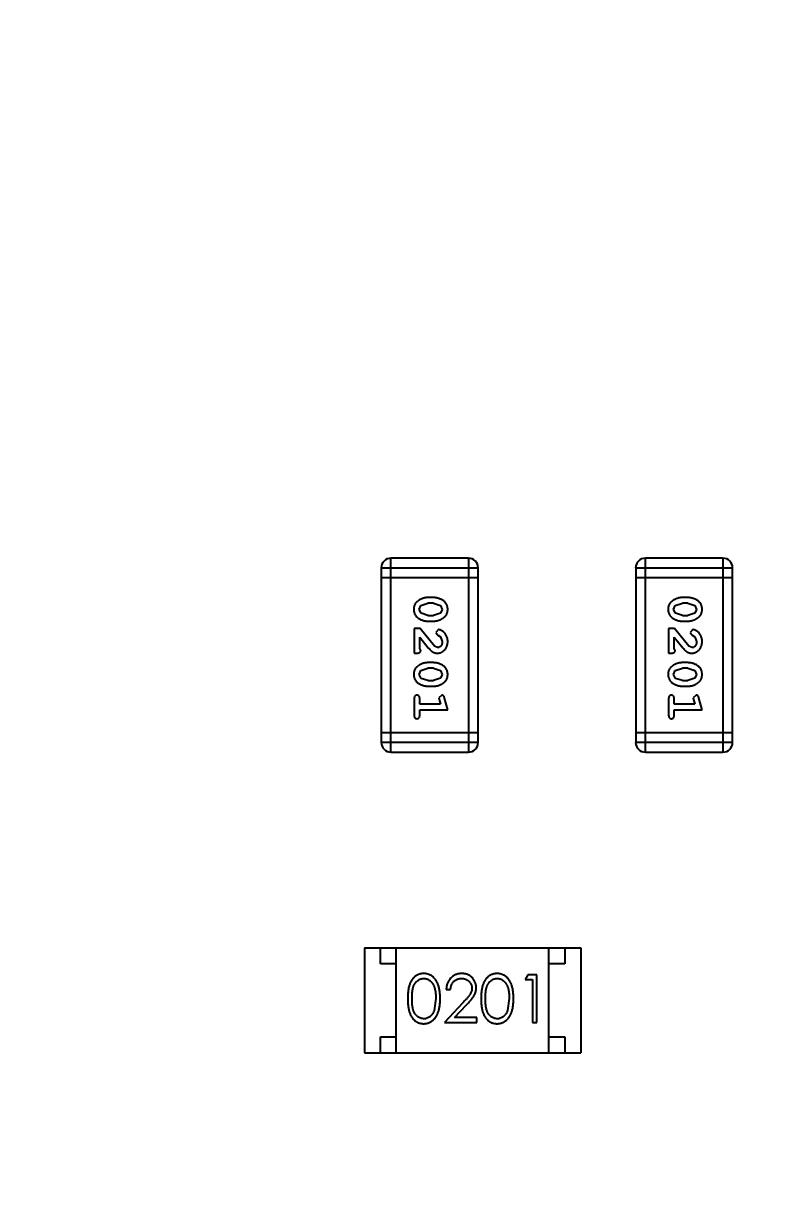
# Model space of a CAD drawing. Header units: inches. Extents: x 246 to 500, y -220 to -17.
# Drawn here: x 465.963 to 468.337, y -98.826 to -95.138 of the extents above; entities that cross this region are included whole.
import ezdxf

# ---------------------------------------------------------------- set-up
doc = ezdxf.new("R2010")
doc.units = ezdxf.units.IN
doc.header["$LTSCALE"] = 1.21
doc.header["$MEASUREMENT"] = 0
doc.header["$PDMODE"] = 3
doc.header["$PDSIZE"] = 0.3125
doc.layers.get('0').update_dxf_attribs({"linetype": 'CONTINUOUS'})
doc.layers.get('Defpoints').update_dxf_attribs({"linetype": 'CONTINUOUS'})
doc.layers.add('DIM', color=3, linetype='CONTINUOUS')
doc.styles.get("Standard").update_dxf_attribs({"font": 'txt', "width": 0.8})
doc.dimstyles.get("Standard").update_dxf_attribs({"dimtxt": 0.15625, "dimasz": 0.1875, "dimexe": 0.125, "dimexo": 0.0625, "dimgap": 0.09, "dimtad": 0, "dimtih": 1, "dimtoh": 1, "dimzin": 4, "dimdsep": 46, "dimtxsty": 'Standard', "dimblk": '_FILLED', "dimblk1": '_FILLED', "dimblk2": '_FILLED', "dimcen": 0.09, "dimazin": 1, "dimtp": 0.01, "dimtm": 0.01, "dimtfac": 1, "dimtofl": 0, "dimtmove": 0, "dimatfit": 3, "dimldrblk": '_FILLED', "dimfxl": 1, "dimtolj": 1, "dimtzin": 4, "dimarcsym": 0})

# ---------------------------------------------------------------- blocks, each defined once
blk = doc.blocks.new('_FILLED')
at = {"color": 0, "linetype": 'ByBlock'}
blk.add_solid([(0, 0), (-1, 0.1667), (-1, -0.1667)], dxfattribs=at)
blk = doc.blocks.new('*D60')
at = {"layer": 'Defpoints', "color": 0}
for p in [(481.9401, -91.8581), (457.6897, -127.8567), (492.1011, -127.8567)]:
    blk.add_point(p, dxfattribs=at)
at = {"layer": 'DIM', "color": 0, "lineweight": -2}
for p, q in [((482.0026, -91.8581), (492.2261, -91.8581)), ((492.1011, -93.8581), (492.1011, -106.8341)), ((492.1011, -125.8567), (492.1011, -112.8807)), ((457.7522, -127.8567), (492.2261, -127.8567))]:
    blk.add_line(p, q, dxfattribs=at)
at = {"layer": 'DIM', "color": 0, "lineweight": -2, "xscale": 2, "yscale": 2, "zscale": 2}
for p, rotation in [((492.1011, -91.8581), 90), ((492.1011, -127.8567), 270)]:
    blk.add_blockref('_FILLED', p, dxfattribs=dict(at, rotation=rotation))
at = {"layer": 'DIM', "color": 0, "insert": (492.1011, -109.8574), "char_height": 2, "attachment_point": 5, "rotation": 90}
blk.add_mtext('\\A1;36.00', dxfattribs=at)

msp = doc.modelspace()

# ---------------------------------------------------------------- linework, layer by layer
at = {"color": 7, "linetype": 'Continuous'}
for p, q in [((467.1184, -97.4287), (467.1184, -96.8191)), ((467.3622, -96.8191), (467.1184, -96.8191)), ((467.3622, -96.8191), (467.3622, -97.4287)), ((467.9183, -97.4287), (467.9183, -96.8191)), ((468.1622, -96.8191), (467.9183, -96.8191)), ((468.1622, -96.8191), (468.1622, -97.4287)), ((467.0879, -96.8496), (467.0879, -97.3982)), ((467.0879, -96.8496), (467.3927, -96.8496)), ((467.3927, -97.3982), (467.3927, -96.8496)), ((467.8879, -96.8496), (467.8879, -97.3982)), ((467.8879, -96.8496), (468.1927, -96.8496)), ((468.1927, -97.3982), (468.1927, -96.8496)), ((467.0879, -96.8801), (467.3927, -96.8801)), ((467.8879, -96.8801), (468.1927, -96.8801)), ((467.2072, -96.9801), (467.2125, -96.9679)), ((467.2125, -96.9679), (467.2348, -96.9603)), ((467.2523, -96.943), (467.2346, -96.943)), ((467.252, -96.9603), (467.2348, -96.9603)), ((467.252, -96.9603), (467.2738, -96.9675)), ((467.2738, -96.9675), (467.2796, -96.9799)), ((468.0072, -96.9801), (468.0125, -96.9679)), ((468.0125, -96.9679), (468.0348, -96.9603)), ((468.0523, -96.943), (468.0345, -96.943)), ((468.052, -96.9603), (468.0348, -96.9603)), ((468.052, -96.9603), (468.0738, -96.9675)), ((468.0738, -96.9675), (468.0796, -96.9799)), ((467.213, -96.9924), (467.2072, -96.9801)), ((467.2348, -96.9996), (467.213, -96.9924)), ((467.2348, -96.9996), (467.252, -96.9996)), ((467.2743, -96.992), (467.252, -96.9996)), ((467.2796, -96.9799), (467.2743, -96.992)), ((468.013, -96.9924), (468.0072, -96.9801)), ((468.0348, -96.9996), (468.013, -96.9924)), ((468.0348, -96.9996), (468.052, -96.9996)), ((468.0743, -96.992), (468.052, -96.9996)), ((468.0796, -96.9799), (468.0743, -96.992)), ((467.1915, -97.0405), (467.1915, -97.1176)), ((467.2104, -97.0405), (467.1915, -97.0405)), ((467.2554, -97.0955), (467.2104, -97.0405)), ((467.2346, -97.0169), (467.2523, -97.0169)), ((467.2676, -97.0437), (467.2592, -97.0525)), ((467.9915, -97.0405), (467.9915, -97.1176)), ((468.0104, -97.0405), (467.9915, -97.0405)), ((468.0554, -97.0955), (468.0104, -97.0405)), ((468.0345, -97.0169), (468.0523, -97.0169)), ((468.0676, -97.0437), (468.0591, -97.0525)), ((467.2088, -97.1034), (467.2088, -97.0673)), ((467.2088, -97.0673), (467.2359, -97.1008)), ((467.2592, -97.0525), (467.2657, -97.061)), ((467.2657, -97.061), (467.2742, -97.0659)), ((467.2742, -97.0659), (467.2796, -97.0808)), ((468.0088, -97.1034), (468.0088, -97.0673)), ((468.0088, -97.0673), (468.0358, -97.1008)), ((468.0591, -97.0525), (468.0657, -97.061)), ((468.0657, -97.061), (468.0742, -97.0659)), ((468.0742, -97.0659), (468.0796, -97.0808)), ((467.1915, -97.1176), (467.1994, -97.1176)), ((467.212, -97.1089), (467.2088, -97.1034)), ((467.2651, -97.1003), (467.2554, -97.0955)), ((467.9915, -97.1176), (467.9994, -97.1176)), ((468.012, -97.109), (468.0088, -97.1034)), ((468.0651, -97.1003), (468.0554, -97.0955)), ((467.2523, -97.1475), (467.2346, -97.1475)), ((468.0523, -97.1475), (468.0345, -97.1475)), ((467.2072, -97.1846), (467.2125, -97.1724)), ((467.213, -97.1969), (467.2072, -97.1846)), ((467.2125, -97.1724), (467.2348, -97.1648)), ((467.2348, -97.2041), (467.213, -97.1969)), ((467.252, -97.1648), (467.2348, -97.1648)), ((467.252, -97.1648), (467.2738, -97.172)), ((467.2743, -97.1966), (467.252, -97.2041)), ((467.2738, -97.172), (467.2796, -97.1844)), ((467.2796, -97.1844), (467.2743, -97.1966)), ((468.0072, -97.1846), (468.0125, -97.1724)), ((468.013, -97.1969), (468.0072, -97.1846)), ((468.0125, -97.1724), (468.0348, -97.1648)), ((468.0348, -97.2041), (468.013, -97.1969)), ((468.052, -97.1648), (468.0348, -97.1648)), ((468.052, -97.1648), (468.0738, -97.172)), ((468.0743, -97.1966), (468.052, -97.2041)), ((468.0738, -97.172), (468.0796, -97.1844)), ((468.0796, -97.1844), (468.0743, -97.1966)), ((467.2346, -97.2214), (467.2523, -97.2214)), ((467.2348, -97.2041), (467.252, -97.2041)), ((468.0345, -97.2214), (468.0523, -97.2214)), ((468.0348, -97.2041), (468.052, -97.2041)), ((467.1915, -97.2608), (467.1915, -97.3127)), ((467.2088, -97.2781), (467.2088, -97.2608)), ((467.2779, -97.2497), (467.2686, -97.2576)), ((467.2686, -97.2576), (467.2696, -97.263)), ((467.2696, -97.263), (467.2738, -97.2781)), ((467.2969, -97.2954), (467.287, -97.2588)), ((467.9915, -97.2608), (467.9915, -97.3127)), ((468.0088, -97.2781), (468.0088, -97.2608)), ((468.0779, -97.2497), (468.0686, -97.2576)), ((468.0686, -97.2576), (468.0696, -97.263)), ((468.0696, -97.263), (468.0738, -97.2781)), ((468.0969, -97.2954), (468.087, -97.2588)), ((467.2738, -97.2781), (467.2088, -97.2781)), ((467.2088, -97.3127), (467.2088, -97.2954)), ((467.2088, -97.2954), (467.2969, -97.2954)), ((468.0738, -97.2781), (468.0088, -97.2781)), ((468.0088, -97.3127), (468.0088, -97.2954)), ((468.0088, -97.2954), (468.0969, -97.2954)), ((467.3927, -97.3677), (467.0879, -97.3677)), ((468.1927, -97.3677), (467.8879, -97.3677)), ((467.3927, -97.3982), (467.0879, -97.3982)), ((468.1927, -97.3982), (467.8879, -97.3982)), ((467.1184, -97.4287), (467.3622, -97.4287)), ((467.9183, -97.4287), (468.1622, -97.4287)), ((467.0351, -98.0438), (467.0351, -98.3738)), ((467.0351, -98.0438), (467.7151, -98.0438)), ((467.0851, -98.0938), (467.0851, -98.0438)), ((467.1351, -98.3738), (467.1351, -98.0438)), ((467.6151, -98.3738), (467.6151, -98.0438)), ((467.6651, -98.0438), (467.6651, -98.0938)), ((467.7151, -98.0438), (467.7151, -98.3738)), ((467.1351, -98.0938), (467.0851, -98.0938)), ((467.6651, -98.0938), (467.6151, -98.0938)), ((467.5491, -98.1285), (467.5403, -98.1439)), ((467.5403, -98.1439), (467.5634, -98.1439)), ((467.5769, -98.1285), (467.5491, -98.1285)), ((467.5634, -98.1439), (467.5634, -98.2785)), ((467.5769, -98.2785), (467.5769, -98.1285)), ((467.2923, -98.1747), (467.3057, -98.1747)), ((467.2596, -98.2035), (467.2539, -98.2412)), ((467.3447, -98.2164), (467.2865, -98.2785)), ((467.3186, -98.2631), (467.3562, -98.2231)), ((467.4903, -98.2035), (467.4847, -98.2412)), ((467.3884, -98.2631), (467.3186, -98.2631)), ((467.3884, -98.2785), (467.3884, -98.2631)), ((467.2865, -98.2785), (467.3884, -98.2785)), ((467.5634, -98.2785), (467.5769, -98.2785)), ((467.0851, -98.3738), (467.0851, -98.3238)), ((467.0851, -98.3238), (467.1351, -98.3238)), ((467.6151, -98.3238), (467.6651, -98.3238)), ((467.6651, -98.3238), (467.6651, -98.3738)), ((467.0351, -98.3738), (467.7151, -98.3738))]:
    msp.add_line(p, q, dxfattribs=at)
for centre, start, end in [((467.1184, -96.8496), 89.9999, 179.9999), ((467.3622, -96.8496), 359.9999, 89.9999), ((467.9183, -96.8496), 89.9999, 179.9999), ((468.1622, -96.8496), 359.9999, 89.9999), ((467.1184, -97.3982), 179.9999, 269.9999), ((467.3622, -97.3982), 269.9999, 359.9999), ((467.9183, -97.3982), 179.9999, 269.9999), ((468.1622, -97.3982), 269.9999, 359.9999)]:
    msp.add_arc(centre, 0.0305, start, end, dxfattribs=at)
for points, knots in [([(467.2346, -96.943), (467.2335, -96.943), (467.2314, -96.943), (467.2282, -96.9433), (467.225, -96.9438), (467.222, -96.9445), (467.2189, -96.9454), (467.2159, -96.9465), (467.213, -96.9478), (467.2101, -96.9493), (467.2073, -96.9508), (467.2048, -96.9525), (467.2025, -96.9541), (467.2004, -96.9558), (467.1985, -96.9575), (467.1968, -96.9592), (467.1954, -96.9609), (467.1938, -96.9633), (467.1922, -96.9664), (467.1909, -96.9706), (467.1901, -96.9752), (467.19, -96.9784), (467.1899, -96.98)], [0, 0, 0, 0, 0.049886, 0.09882, 0.148132, 0.19689, 0.246038, 0.295176, 0.345305, 0.395692, 0.445312, 0.491875, 0.535813, 0.577009, 0.616081, 0.652689, 0.687585, 0.720206, 0.785062, 0.85223, 0.923759, 1, 1, 1, 1]), ([(467.2969, -96.9798), (467.2969, -96.9783), (467.2968, -96.9755), (467.2961, -96.9714), (467.295, -96.9676), (467.2934, -96.964), (467.2913, -96.9607), (467.2888, -96.9577), (467.2858, -96.9549), (467.2825, -96.9524), (467.2789, -96.9502), (467.2752, -96.9483), (467.2715, -96.9467), (467.2677, -96.9453), (467.2639, -96.9443), (467.2601, -96.9435), (467.2562, -96.9431), (467.2536, -96.943), (467.2523, -96.943)], [0, 0, 0, 0, 0.06692, 0.130834, 0.19258, 0.252759, 0.312631, 0.373411, 0.436359, 0.501894, 0.568244, 0.632472, 0.69556, 0.757163, 0.818592, 0.878885, 0.939235, 1, 1, 1, 1]), ([(468.0345, -96.943), (468.0335, -96.943), (468.0313, -96.943), (468.0282, -96.9433), (468.025, -96.9438), (468.0219, -96.9445), (468.0189, -96.9454), (468.0159, -96.9465), (468.0129, -96.9478), (468.0101, -96.9493), (468.0073, -96.9508), (468.0048, -96.9525), (468.0025, -96.9541), (468.0004, -96.9558), (467.9985, -96.9575), (467.9968, -96.9592), (467.9954, -96.9609), (467.9938, -96.9633), (467.9922, -96.9664), (467.9909, -96.9706), (467.9901, -96.9752), (467.99, -96.9784), (467.9899, -96.98)], [0, 0, 0, 0, 0.049886, 0.09882, 0.148132, 0.19689, 0.246038, 0.295176, 0.345305, 0.395692, 0.445312, 0.491875, 0.535813, 0.577009, 0.616081, 0.652689, 0.687585, 0.720206, 0.785062, 0.85223, 0.923759, 1, 1, 1, 1]), ([(468.0969, -96.9798), (468.0969, -96.9783), (468.0968, -96.9755), (468.0961, -96.9714), (468.095, -96.9676), (468.0934, -96.964), (468.0913, -96.9607), (468.0888, -96.9577), (468.0858, -96.9549), (468.0824, -96.9524), (468.0789, -96.9502), (468.0752, -96.9483), (468.0715, -96.9467), (468.0677, -96.9453), (468.0639, -96.9443), (468.0601, -96.9435), (468.0562, -96.9431), (468.0536, -96.943), (468.0523, -96.943)], [0, 0, 0, 0, 0.06692, 0.130834, 0.19258, 0.252759, 0.312631, 0.373411, 0.436359, 0.501894, 0.568244, 0.632472, 0.69556, 0.757163, 0.818592, 0.878885, 0.939235, 1, 1, 1, 1]), ([(467.1899, -96.98), (467.19, -96.9815), (467.1901, -96.9843), (467.1908, -96.9884), (467.1919, -96.9922), (467.1935, -96.9958), (467.1955, -96.9991), (467.198, -97.0022), (467.201, -97.005), (467.2044, -97.0074), (467.208, -97.0096), (467.2116, -97.0116), (467.2153, -97.0132), (467.2191, -97.0146), (467.2229, -97.0156), (467.2268, -97.0164), (467.2306, -97.0168), (467.2333, -97.0169), (467.2346, -97.0169)], [0, 0, 0, 0, 0.067217, 0.131051, 0.19272, 0.252824, 0.312745, 0.373449, 0.436041, 0.501494, 0.567761, 0.632087, 0.695096, 0.757109, 0.817993, 0.878657, 0.939311, 1, 1, 1, 1]), ([(467.2523, -97.0169), (467.2534, -97.0169), (467.2555, -97.0169), (467.2587, -97.0166), (467.2618, -97.016), (467.2649, -97.0154), (467.268, -97.0144), (467.271, -97.0133), (467.274, -97.012), (467.2769, -97.0105), (467.2796, -97.0089), (467.2821, -97.0073), (467.2845, -97.0056), (467.2866, -97.004), (467.2884, -97.0023), (467.2901, -97.0006), (467.2915, -96.9988), (467.2931, -96.9965), (467.2947, -96.9933), (467.296, -96.9891), (467.2968, -96.9846), (467.2969, -96.9814), (467.2969, -96.9798)], [0, 0, 0, 0, 0.049855, 0.099516, 0.148482, 0.19758, 0.246804, 0.296268, 0.346517, 0.397047, 0.446826, 0.49336, 0.537801, 0.579207, 0.617974, 0.654833, 0.689171, 0.722088, 0.786392, 0.853518, 0.924186, 1, 1, 1, 1]), ([(467.9899, -96.98), (467.99, -96.9815), (467.99, -96.9843), (467.9908, -96.9884), (467.9919, -96.9922), (467.9935, -96.9958), (467.9955, -96.9991), (467.998, -97.0022), (468.001, -97.005), (468.0043, -97.0074), (468.0079, -97.0096), (468.0116, -97.0116), (468.0153, -97.0132), (468.0191, -97.0146), (468.0229, -97.0156), (468.0267, -97.0164), (468.0306, -97.0168), (468.0332, -97.0169), (468.0345, -97.0169)], [0, 0, 0, 0, 0.067217, 0.131051, 0.19272, 0.252824, 0.312745, 0.373449, 0.436041, 0.501494, 0.567761, 0.632087, 0.695096, 0.757109, 0.817993, 0.878657, 0.939311, 1, 1, 1, 1]), ([(468.0523, -97.0169), (468.0534, -97.0169), (468.0555, -97.0169), (468.0587, -97.0166), (468.0618, -97.016), (468.0649, -97.0154), (468.068, -97.0144), (468.071, -97.0133), (468.074, -97.012), (468.0768, -97.0105), (468.0796, -97.0089), (468.0821, -97.0073), (468.0845, -97.0056), (468.0866, -97.004), (468.0884, -97.0023), (468.0901, -97.0006), (468.0915, -96.9988), (468.093, -96.9965), (468.0946, -96.9933), (468.096, -96.9891), (468.0968, -96.9846), (468.0969, -96.9814), (468.0969, -96.9798)], [0, 0, 0, 0, 0.049855, 0.099516, 0.148482, 0.19758, 0.246804, 0.296268, 0.346517, 0.397047, 0.446826, 0.49336, 0.537801, 0.579207, 0.617974, 0.654833, 0.689171, 0.722088, 0.786392, 0.853518, 0.924186, 1, 1, 1, 1]), ([(467.2969, -97.0809), (467.2969, -97.0792), (467.2967, -97.0759), (467.2959, -97.0709), (467.2945, -97.0662), (467.2925, -97.0617), (467.29, -97.0576), (467.2872, -97.0539), (467.2839, -97.0508), (467.2803, -97.0482), (467.2768, -97.0463), (467.2735, -97.0448), (467.2704, -97.0439), (467.2685, -97.0437), (467.2676, -97.0437)], [0, 0, 0, 0, 0.098286, 0.193983, 0.289056, 0.384352, 0.477435, 0.566197, 0.652355, 0.737986, 0.818188, 0.887401, 0.94802, 1, 1, 1, 1]), ([(468.0969, -97.0809), (468.0968, -97.0792), (468.0967, -97.0759), (468.0959, -97.0709), (468.0944, -97.0662), (468.0925, -97.0617), (468.09, -97.0576), (468.0872, -97.0539), (468.0839, -97.0508), (468.0803, -97.0482), (468.0768, -97.0463), (468.0734, -97.0448), (468.0704, -97.0439), (468.0685, -97.0437), (468.0676, -97.0437)], [0, 0, 0, 0, 0.098286, 0.193983, 0.289056, 0.384352, 0.477435, 0.566197, 0.652355, 0.737986, 0.818188, 0.887401, 0.94802, 1, 1, 1, 1]), ([(467.2641, -97.1176), (467.2653, -97.1176), (467.2675, -97.1175), (467.2707, -97.117), (467.2738, -97.1162), (467.2768, -97.1151), (467.2796, -97.1136), (467.2823, -97.1118), (467.2849, -97.1097), (467.2874, -97.1073), (467.2896, -97.1047), (467.2916, -97.1018), (467.2932, -97.0988), (467.2946, -97.0956), (467.2956, -97.0922), (467.2964, -97.0886), (467.2968, -97.0848), (467.2969, -97.0822), (467.2969, -97.0809)], [0, 0, 0, 0, 0.060981, 0.120256, 0.178148, 0.236115, 0.293993, 0.352864, 0.413358, 0.476056, 0.539296, 0.602396, 0.665116, 0.728325, 0.792919, 0.859317, 0.928302, 1, 1, 1, 1]), ([(467.2796, -97.0808), (467.2796, -97.0822), (467.2795, -97.0849), (467.2786, -97.0887), (467.2773, -97.0921), (467.2753, -97.095), (467.2731, -97.0973), (467.2706, -97.0991), (467.2679, -97.1001), (467.266, -97.1002), (467.2651, -97.1003)], [0, 0, 0, 0, 0.156344, 0.299348, 0.4327, 0.561, 0.682299, 0.791883, 0.89611, 1, 1, 1, 1]), ([(468.0641, -97.1176), (468.0653, -97.1176), (468.0675, -97.1175), (468.0707, -97.117), (468.0738, -97.1162), (468.0768, -97.1151), (468.0796, -97.1136), (468.0823, -97.1118), (468.0849, -97.1097), (468.0874, -97.1073), (468.0896, -97.1047), (468.0916, -97.1018), (468.0932, -97.0988), (468.0946, -97.0956), (468.0956, -97.0922), (468.0964, -97.0886), (468.0968, -97.0848), (468.0969, -97.0822), (468.0969, -97.0809)], [0, 0, 0, 0, 0.060981, 0.120256, 0.178148, 0.236115, 0.293993, 0.352864, 0.413358, 0.476056, 0.539296, 0.602396, 0.665116, 0.728325, 0.792919, 0.859317, 0.928302, 1, 1, 1, 1]), ([(468.0796, -97.0808), (468.0796, -97.0822), (468.0795, -97.0849), (468.0786, -97.0887), (468.0772, -97.0921), (468.0753, -97.095), (468.0731, -97.0973), (468.0706, -97.0991), (468.0679, -97.1001), (468.066, -97.1002), (468.0651, -97.1003)], [0, 0, 0, 0, 0.156344, 0.299348, 0.4327, 0.561, 0.682299, 0.791883, 0.89611, 1, 1, 1, 1]), ([(467.1994, -97.1176), (467.2004, -97.1176), (467.2024, -97.1175), (467.2051, -97.1171), (467.2074, -97.1164), (467.2091, -97.1154), (467.2104, -97.114), (467.2113, -97.1125), (467.2119, -97.1108), (467.2119, -97.1096), (467.212, -97.1089)], [0, 0, 0, 0, 0.1844, 0.34094, 0.473574, 0.586824, 0.690029, 0.789175, 0.890445, 1, 1, 1, 1]), ([(467.2359, -97.1008), (467.2366, -97.1017), (467.2381, -97.1034), (467.2403, -97.1058), (467.2424, -97.1079), (467.2444, -97.1098), (467.2463, -97.1114), (467.2481, -97.1127), (467.2497, -97.1139), (467.2518, -97.115), (467.2543, -97.116), (467.2575, -97.117), (467.2608, -97.1175), (467.263, -97.1176), (467.2641, -97.1176)], [0, 0, 0, 0, 0.103002, 0.197728, 0.285279, 0.365235, 0.437224, 0.502446, 0.560545, 0.611446, 0.707576, 0.80349, 0.900532, 1, 1, 1, 1]), ([(467.9994, -97.1176), (468.0004, -97.1176), (468.0024, -97.1175), (468.0051, -97.1171), (468.0074, -97.1164), (468.0091, -97.1154), (468.0104, -97.1141), (468.0113, -97.1125), (468.0119, -97.1108), (468.0119, -97.1096), (468.012, -97.109)], [0, 0, 0, 0, 0.1844, 0.34094, 0.473574, 0.586824, 0.690029, 0.789175, 0.890445, 1, 1, 1, 1]), ([(468.0358, -97.1008), (468.0366, -97.1017), (468.0381, -97.1034), (468.0403, -97.1058), (468.0424, -97.1079), (468.0444, -97.1098), (468.0463, -97.1114), (468.0481, -97.1127), (468.0497, -97.1139), (468.0518, -97.115), (468.0543, -97.116), (468.0575, -97.117), (468.0608, -97.1175), (468.063, -97.1176), (468.0641, -97.1176)], [0, 0, 0, 0, 0.103002, 0.197728, 0.285279, 0.365235, 0.437224, 0.502446, 0.560545, 0.611446, 0.707576, 0.80349, 0.900532, 1, 1, 1, 1]), ([(467.2346, -97.1475), (467.2335, -97.1475), (467.2314, -97.1475), (467.2282, -97.1479), (467.225, -97.1483), (467.222, -97.149), (467.2189, -97.1499), (467.2159, -97.151), (467.213, -97.1523), (467.2101, -97.1538), (467.2073, -97.1554), (467.2048, -97.157), (467.2025, -97.1586), (467.2004, -97.1603), (467.1985, -97.162), (467.1968, -97.1637), (467.1954, -97.1654), (467.1938, -97.1678), (467.1922, -97.1709), (467.1909, -97.1751), (467.1901, -97.1797), (467.19, -97.1829), (467.1899, -97.1845)], [0, 0, 0, 0, 0.049886, 0.09882, 0.148132, 0.19689, 0.246038, 0.295176, 0.345305, 0.395692, 0.445312, 0.491875, 0.535813, 0.577009, 0.616081, 0.652689, 0.687585, 0.720206, 0.785062, 0.85223, 0.923759, 1, 1, 1, 1]), ([(467.2969, -97.1843), (467.2969, -97.1829), (467.2968, -97.18), (467.2961, -97.176), (467.295, -97.1721), (467.2934, -97.1685), (467.2913, -97.1652), (467.2888, -97.1622), (467.2858, -97.1594), (467.2825, -97.1569), (467.2789, -97.1547), (467.2752, -97.1528), (467.2715, -97.1512), (467.2677, -97.1498), (467.2639, -97.1488), (467.2601, -97.148), (467.2562, -97.1476), (467.2536, -97.1475), (467.2523, -97.1475)], [0, 0, 0, 0, 0.06692, 0.130834, 0.19258, 0.252759, 0.312631, 0.373411, 0.436359, 0.501894, 0.568244, 0.632472, 0.69556, 0.757163, 0.818592, 0.878885, 0.939235, 1, 1, 1, 1]), ([(468.0345, -97.1475), (468.0335, -97.1475), (468.0313, -97.1475), (468.0282, -97.1479), (468.025, -97.1483), (468.0219, -97.149), (468.0189, -97.1499), (468.0159, -97.151), (468.0129, -97.1523), (468.0101, -97.1538), (468.0073, -97.1554), (468.0048, -97.157), (468.0025, -97.1586), (468.0004, -97.1603), (467.9985, -97.162), (467.9968, -97.1637), (467.9954, -97.1654), (467.9938, -97.1678), (467.9922, -97.1709), (467.9909, -97.1751), (467.9901, -97.1797), (467.99, -97.1829), (467.9899, -97.1845)], [0, 0, 0, 0, 0.049886, 0.09882, 0.148132, 0.19689, 0.246038, 0.295176, 0.345305, 0.395692, 0.445312, 0.491875, 0.535813, 0.577009, 0.616081, 0.652689, 0.687585, 0.720206, 0.785062, 0.85223, 0.923759, 1, 1, 1, 1]), ([(468.0969, -97.1843), (468.0969, -97.1829), (468.0968, -97.18), (468.0961, -97.176), (468.095, -97.1721), (468.0934, -97.1685), (468.0913, -97.1652), (468.0888, -97.1622), (468.0858, -97.1594), (468.0824, -97.1569), (468.0789, -97.1547), (468.0752, -97.1528), (468.0715, -97.1512), (468.0677, -97.1498), (468.0639, -97.1488), (468.0601, -97.148), (468.0562, -97.1476), (468.0536, -97.1475), (468.0523, -97.1475)], [0, 0, 0, 0, 0.06692, 0.130834, 0.19258, 0.252759, 0.312631, 0.373411, 0.436359, 0.501894, 0.568244, 0.632472, 0.69556, 0.757163, 0.818592, 0.878885, 0.939235, 1, 1, 1, 1]), ([(467.1899, -97.1845), (467.19, -97.186), (467.1901, -97.1888), (467.1908, -97.1929), (467.1919, -97.1967), (467.1935, -97.2003), (467.1955, -97.2036), (467.198, -97.2067), (467.201, -97.2095), (467.2044, -97.2119), (467.208, -97.2141), (467.2116, -97.2161), (467.2153, -97.2177), (467.2191, -97.2191), (467.2229, -97.2201), (467.2268, -97.2209), (467.2306, -97.2213), (467.2333, -97.2214), (467.2346, -97.2214)], [0, 0, 0, 0, 0.067217, 0.131051, 0.19272, 0.252824, 0.312745, 0.373449, 0.436041, 0.501494, 0.567761, 0.632087, 0.695096, 0.757109, 0.817993, 0.878657, 0.939311, 1, 1, 1, 1]), ([(467.2523, -97.2214), (467.2534, -97.2214), (467.2555, -97.2214), (467.2587, -97.2211), (467.2618, -97.2205), (467.2649, -97.2199), (467.268, -97.219), (467.271, -97.2178), (467.274, -97.2165), (467.2769, -97.215), (467.2796, -97.2134), (467.2821, -97.2118), (467.2845, -97.2102), (467.2866, -97.2085), (467.2884, -97.2068), (467.2901, -97.2051), (467.2915, -97.2033), (467.2931, -97.201), (467.2947, -97.1978), (467.296, -97.1936), (467.2968, -97.1891), (467.2969, -97.1859), (467.2969, -97.1843)], [0, 0, 0, 0, 0.049855, 0.099516, 0.148482, 0.19758, 0.246804, 0.296268, 0.346517, 0.397047, 0.446826, 0.49336, 0.537801, 0.579207, 0.617974, 0.654833, 0.689171, 0.722088, 0.786392, 0.853518, 0.924186, 1, 1, 1, 1]), ([(467.9899, -97.1845), (467.99, -97.186), (467.99, -97.1888), (467.9908, -97.1929), (467.9919, -97.1967), (467.9935, -97.2003), (467.9955, -97.2036), (467.998, -97.2067), (468.001, -97.2095), (468.0043, -97.2119), (468.0079, -97.2141), (468.0116, -97.2161), (468.0153, -97.2177), (468.0191, -97.2191), (468.0229, -97.2201), (468.0267, -97.2209), (468.0306, -97.2213), (468.0332, -97.2214), (468.0345, -97.2214)], [0, 0, 0, 0, 0.067217, 0.131051, 0.19272, 0.252824, 0.312745, 0.373449, 0.436041, 0.501494, 0.567761, 0.632087, 0.695096, 0.757109, 0.817993, 0.878657, 0.939311, 1, 1, 1, 1]), ([(468.0523, -97.2214), (468.0534, -97.2214), (468.0555, -97.2214), (468.0587, -97.2211), (468.0618, -97.2205), (468.0649, -97.2199), (468.068, -97.219), (468.071, -97.2178), (468.074, -97.2165), (468.0768, -97.215), (468.0796, -97.2134), (468.0821, -97.2118), (468.0845, -97.2102), (468.0866, -97.2085), (468.0884, -97.2068), (468.0901, -97.2051), (468.0915, -97.2033), (468.093, -97.201), (468.0946, -97.1978), (468.096, -97.1936), (468.0968, -97.1891), (468.0969, -97.1859), (468.0969, -97.1843)], [0, 0, 0, 0, 0.049855, 0.099516, 0.148482, 0.19758, 0.246804, 0.296268, 0.346517, 0.397047, 0.446826, 0.49336, 0.537801, 0.579207, 0.617974, 0.654833, 0.689171, 0.722088, 0.786392, 0.853518, 0.924186, 1, 1, 1, 1]), ([(467.2002, -97.2497), (467.1996, -97.2498), (467.1984, -97.2498), (467.1967, -97.2504), (467.1952, -97.2512), (467.1938, -97.2523), (467.1928, -97.2539), (467.192, -97.2559), (467.1916, -97.2582), (467.1915, -97.2599), (467.1915, -97.2608)], [0, 0, 0, 0, 0.115051, 0.223278, 0.329269, 0.437893, 0.554681, 0.682591, 0.83103, 1, 1, 1, 1]), ([(467.2088, -97.2608), (467.2088, -97.2599), (467.2088, -97.2582), (467.2083, -97.2559), (467.2075, -97.2539), (467.2065, -97.2523), (467.2051, -97.2512), (467.2036, -97.2503), (467.202, -97.2498), (467.2008, -97.2498), (467.2002, -97.2497)], [0, 0, 0, 0, 0.169102, 0.317658, 0.446239, 0.563118, 0.671828, 0.776546, 0.884858, 1, 1, 1, 1]), ([(467.287, -97.2588), (467.2868, -97.2579), (467.2863, -97.2564), (467.2855, -97.2543), (467.2845, -97.2527), (467.2835, -97.2515), (467.2823, -97.2507), (467.281, -97.2501), (467.2795, -97.2498), (467.2784, -97.2498), (467.2779, -97.2497)], [0, 0, 0, 0, 0.187321, 0.344927, 0.475328, 0.579604, 0.674244, 0.773631, 0.882025, 1, 1, 1, 1]), ([(468.0002, -97.2497), (467.9995, -97.2498), (467.9984, -97.2498), (467.9967, -97.2504), (467.9952, -97.2512), (467.9938, -97.2523), (467.9928, -97.2539), (467.992, -97.2559), (467.9916, -97.2582), (467.9915, -97.2599), (467.9915, -97.2608)], [0, 0, 0, 0, 0.115051, 0.223278, 0.329269, 0.437893, 0.554681, 0.682591, 0.83103, 1, 1, 1, 1]), ([(468.0088, -97.2608), (468.0088, -97.2599), (468.0087, -97.2582), (468.0083, -97.2559), (468.0075, -97.2539), (468.0065, -97.2523), (468.0051, -97.2512), (468.0036, -97.2503), (468.0019, -97.2498), (468.0008, -97.2498), (468.0002, -97.2497)], [0, 0, 0, 0, 0.169102, 0.317658, 0.446239, 0.563118, 0.671828, 0.776546, 0.884858, 1, 1, 1, 1]), ([(468.087, -97.2588), (468.0868, -97.2579), (468.0863, -97.2564), (468.0854, -97.2543), (468.0845, -97.2527), (468.0835, -97.2515), (468.0823, -97.2507), (468.081, -97.2501), (468.0795, -97.2498), (468.0784, -97.2498), (468.0779, -97.2497)], [0, 0, 0, 0, 0.187321, 0.344927, 0.475328, 0.579604, 0.674244, 0.773631, 0.882025, 1, 1, 1, 1]), ([(467.1915, -97.3127), (467.1915, -97.3136), (467.1916, -97.3153), (467.192, -97.3176), (467.1928, -97.3195), (467.1939, -97.3211), (467.1952, -97.3223), (467.1967, -97.3231), (467.1984, -97.3236), (467.1996, -97.3237), (467.2002, -97.3237)], [0, 0, 0, 0, 0.169012, 0.317488, 0.445429, 0.560977, 0.67065, 0.776666, 0.88492, 1, 1, 1, 1]), ([(467.2002, -97.3237), (467.2008, -97.3237), (467.202, -97.3236), (467.2036, -97.3231), (467.2051, -97.3222), (467.2065, -97.3211), (467.2075, -97.3195), (467.2083, -97.3176), (467.2088, -97.3153), (467.2088, -97.3136), (467.2088, -97.3127)], [0, 0, 0, 0, 0.11517, 0.223509, 0.328254, 0.438012, 0.553651, 0.682263, 0.830856, 1, 1, 1, 1]), ([(467.9915, -97.3127), (467.9915, -97.3136), (467.9916, -97.3153), (467.992, -97.3176), (467.9927, -97.3195), (467.9938, -97.3211), (467.9952, -97.3223), (467.9967, -97.3231), (467.9984, -97.3236), (467.9995, -97.3237), (468.0002, -97.3237)], [0, 0, 0, 0, 0.169012, 0.317488, 0.445429, 0.560977, 0.67065, 0.776666, 0.88492, 1, 1, 1, 1]), ([(468.0002, -97.3237), (468.0008, -97.3237), (468.0019, -97.3236), (468.0036, -97.3231), (468.0051, -97.3222), (468.0064, -97.3211), (468.0075, -97.3195), (468.0083, -97.3176), (468.0087, -97.3153), (468.0088, -97.3136), (468.0088, -97.3127)], [0, 0, 0, 0, 0.11517, 0.223509, 0.328254, 0.438012, 0.553651, 0.682263, 0.830856, 1, 1, 1, 1]), ([(467.2213, -98.1247), (467.2201, -98.1247), (467.2177, -98.1247), (467.2143, -98.1251), (467.2109, -98.1258), (467.2076, -98.1267), (467.2044, -98.1279), (467.2013, -98.1294), (467.1983, -98.1311), (467.1953, -98.133), (467.1925, -98.1352), (467.1898, -98.1377), (467.1874, -98.1404), (467.185, -98.1434), (467.1829, -98.1466), (467.1809, -98.15), (467.1791, -98.1537), (467.1774, -98.1577), (467.1759, -98.162), (467.1746, -98.1667), (467.1735, -98.1718), (467.1727, -98.1773), (467.172, -98.1833), (467.1715, -98.1897), (467.1712, -98.1965), (467.1711, -98.2012), (467.1711, -98.2036)], [0, 0, 0, 0, 0.033742, 0.066533, 0.099153, 0.13154, 0.164087, 0.196563, 0.229707, 0.263315, 0.297504, 0.331686, 0.366482, 0.4021, 0.438958, 0.476748, 0.515985, 0.556589, 0.599519, 0.645765, 0.695487, 0.748721, 0.805687, 0.866754, 0.931405, 1, 1, 1, 1]), ([(467.1846, -98.2035), (467.1846, -98.2015), (467.1846, -98.1976), (467.1849, -98.1919), (467.1852, -98.1866), (467.1857, -98.1817), (467.1863, -98.1772), (467.1871, -98.1731), (467.188, -98.1693), (467.1891, -98.1659), (467.1904, -98.1628), (467.1917, -98.1599), (467.1932, -98.1572), (467.1949, -98.1547), (467.1966, -98.1524), (467.1985, -98.1502), (467.2005, -98.1483), (467.2034, -98.146), (467.2071, -98.1437), (467.2118, -98.1415), (467.2167, -98.1403), (467.2201, -98.1401), (467.2217, -98.1401)], [0, 0, 0, 0, 0.073302, 0.142286, 0.206253, 0.266017, 0.321612, 0.372532, 0.419497, 0.462398, 0.502825, 0.541489, 0.579034, 0.615143, 0.650298, 0.684912, 0.718701, 0.752189, 0.817245, 0.879117, 0.939613, 1, 1, 1, 1]), ([(467.273, -98.2036), (467.273, -98.2013), (467.273, -98.1968), (467.2727, -98.1902), (467.2721, -98.184), (467.2714, -98.1782), (467.2704, -98.1727), (467.2693, -98.1676), (467.2678, -98.1628), (467.2663, -98.1584), (467.2644, -98.1543), (467.2625, -98.1505), (467.2604, -98.1469), (467.2582, -98.1436), (467.2557, -98.1406), (467.2532, -98.1378), (467.2505, -98.1353), (467.2476, -98.1331), (467.2446, -98.1311), (467.2415, -98.1294), (467.2384, -98.1279), (467.2351, -98.1267), (467.2318, -98.1258), (467.2283, -98.1251), (467.2248, -98.1247), (467.2225, -98.1247), (467.2213, -98.1247)], [0, 0, 0, 0, 0.065278, 0.127205, 0.186168, 0.241675, 0.294115, 0.343609, 0.390387, 0.434463, 0.476646, 0.517002, 0.555936, 0.593716, 0.630057, 0.665601, 0.700745, 0.734917, 0.768681, 0.802087, 0.834849, 0.867433, 0.900138, 0.932806, 0.966212, 1, 1, 1, 1]), ([(467.2217, -98.1401), (467.2234, -98.1401), (467.2266, -98.1403), (467.2315, -98.1415), (467.2362, -98.1437), (467.2399, -98.146), (467.2428, -98.1483), (467.2448, -98.1503), (467.2468, -98.1525), (467.2486, -98.155), (467.2503, -98.1577), (467.2518, -98.1607), (467.2533, -98.1639), (467.2546, -98.1673), (467.2557, -98.171), (467.2568, -98.1749), (467.2576, -98.179), (467.2584, -98.1834), (467.2589, -98.1881), (467.2593, -98.193), (467.2595, -98.1982), (467.2596, -98.2017), (467.2596, -98.2035)], [0, 0, 0, 0, 0.059689, 0.119507, 0.181075, 0.246162, 0.279894, 0.314468, 0.350403, 0.387474, 0.426147, 0.466624, 0.508745, 0.553328, 0.600058, 0.649177, 0.700552, 0.754894, 0.811825, 0.871514, 0.934319, 1, 1, 1, 1]), ([(467.3412, -98.1247), (467.3395, -98.1247), (467.3362, -98.1248), (467.3314, -98.1255), (467.3268, -98.1266), (467.3223, -98.1281), (467.3181, -98.1301), (467.3141, -98.1325), (467.3103, -98.1354), (467.3067, -98.1387), (467.3035, -98.1423), (467.3006, -98.1462), (467.2981, -98.1503), (467.2961, -98.1547), (467.2945, -98.1594), (467.2933, -98.1643), (467.2925, -98.1694), (467.2924, -98.1729), (467.2923, -98.1747)], [0, 0, 0, 0, 0.06445, 0.126725, 0.187421, 0.247417, 0.306749, 0.366595, 0.427749, 0.490235, 0.553031, 0.614805, 0.676505, 0.738096, 0.801021, 0.864897, 0.931209, 1, 1, 1, 1]), ([(467.3057, -98.1747), (467.3059, -98.1733), (467.3061, -98.1707), (467.3069, -98.167), (467.3078, -98.1634), (467.309, -98.1601), (467.3105, -98.157), (467.3123, -98.1541), (467.3143, -98.1515), (467.3165, -98.1491), (467.319, -98.147), (467.3216, -98.1451), (467.3244, -98.1435), (467.3273, -98.1423), (467.3304, -98.1413), (467.3336, -98.1406), (467.337, -98.1401), (467.3393, -98.1401), (467.3405, -98.1401)], [0, 0, 0, 0, 0.073648, 0.143686, 0.210962, 0.275557, 0.338064, 0.399311, 0.4594, 0.51934, 0.579024, 0.637809, 0.695959, 0.754122, 0.813113, 0.873453, 0.935561, 1, 1, 1, 1]), ([(467.3405, -98.1401), (467.3416, -98.1401), (467.3438, -98.1401), (467.3471, -98.1406), (467.3502, -98.1413), (467.3531, -98.1423), (467.356, -98.1435), (467.3587, -98.1451), (467.3612, -98.1469), (467.3636, -98.149), (467.3658, -98.1513), (467.3677, -98.1537), (467.3694, -98.1562), (467.3707, -98.1589), (467.3718, -98.1616), (467.3725, -98.1645), (467.373, -98.1674), (467.373, -98.1694), (467.373, -98.1705)], [0, 0, 0, 0, 0.068027, 0.133505, 0.19695, 0.26027, 0.322741, 0.384982, 0.448465, 0.513424, 0.578224, 0.640011, 0.700094, 0.760067, 0.819012, 0.877878, 0.938035, 1, 1, 1, 1]), ([(467.3865, -98.1693), (467.3865, -98.1678), (467.3864, -98.1649), (467.3858, -98.1605), (467.3848, -98.1564), (467.3835, -98.1524), (467.3816, -98.1485), (467.3795, -98.1448), (467.3769, -98.1413), (467.374, -98.1379), (467.3708, -98.1348), (467.3673, -98.1321), (467.3635, -98.1298), (467.3595, -98.1279), (467.3553, -98.1264), (467.3508, -98.1254), (467.3461, -98.1248), (467.3428, -98.1247), (467.3412, -98.1247)], [0, 0, 0, 0, 0.06271, 0.123347, 0.183401, 0.242828, 0.302097, 0.36242, 0.423725, 0.487032, 0.550491, 0.612709, 0.674265, 0.73617, 0.799211, 0.863483, 0.930525, 1, 1, 1, 1]), ([(467.452, -98.1247), (467.4509, -98.1247), (467.4485, -98.1247), (467.4451, -98.1251), (467.4417, -98.1258), (467.4384, -98.1267), (467.4352, -98.1279), (467.4321, -98.1294), (467.429, -98.1311), (467.4261, -98.133), (467.4233, -98.1352), (467.4206, -98.1377), (467.4182, -98.1404), (467.4158, -98.1434), (467.4137, -98.1466), (467.4116, -98.15), (467.4098, -98.1537), (467.4081, -98.1577), (467.4067, -98.162), (467.4054, -98.1667), (467.4043, -98.1718), (467.4034, -98.1773), (467.4027, -98.1833), (467.4022, -98.1897), (467.4019, -98.1965), (467.4019, -98.2012), (467.4019, -98.2036)], [0, 0, 0, 0, 0.033742, 0.066533, 0.099153, 0.13154, 0.164087, 0.196563, 0.229707, 0.263315, 0.297504, 0.331686, 0.366482, 0.4021, 0.438958, 0.476748, 0.515985, 0.556589, 0.599519, 0.645765, 0.695487, 0.748721, 0.805687, 0.866754, 0.931405, 1, 1, 1, 1]), ([(467.4153, -98.2035), (467.4153, -98.2015), (467.4154, -98.1976), (467.4156, -98.1919), (467.416, -98.1866), (467.4165, -98.1817), (467.4171, -98.1772), (467.4179, -98.1731), (467.4188, -98.1693), (467.4199, -98.1659), (467.4212, -98.1628), (467.4225, -98.1599), (467.424, -98.1572), (467.4256, -98.1547), (467.4274, -98.1524), (467.4293, -98.1502), (467.4313, -98.1483), (467.4342, -98.146), (467.4379, -98.1437), (467.4426, -98.1415), (467.4475, -98.1403), (467.4508, -98.1401), (467.4525, -98.1401)], [0, 0, 0, 0, 0.073302, 0.142286, 0.206253, 0.266017, 0.321612, 0.372532, 0.419497, 0.462398, 0.502825, 0.541489, 0.579034, 0.615143, 0.650298, 0.684912, 0.718701, 0.752189, 0.817245, 0.879117, 0.939613, 1, 1, 1, 1]), ([(467.5038, -98.2036), (467.5038, -98.2013), (467.5037, -98.1968), (467.5034, -98.1902), (467.5029, -98.184), (467.5022, -98.1782), (467.5012, -98.1727), (467.5, -98.1676), (467.4986, -98.1628), (467.497, -98.1584), (467.4952, -98.1543), (467.4933, -98.1505), (467.4912, -98.1469), (467.4889, -98.1436), (467.4865, -98.1406), (467.484, -98.1378), (467.4812, -98.1353), (467.4784, -98.1331), (467.4754, -98.1311), (467.4723, -98.1294), (467.4691, -98.1279), (467.4659, -98.1267), (467.4625, -98.1258), (467.4591, -98.1251), (467.4556, -98.1247), (467.4532, -98.1247), (467.452, -98.1247)], [0, 0, 0, 0, 0.065278, 0.127205, 0.186168, 0.241675, 0.294115, 0.343609, 0.390387, 0.434463, 0.476646, 0.517002, 0.555936, 0.593716, 0.630057, 0.665601, 0.700745, 0.734917, 0.768681, 0.802087, 0.834849, 0.867433, 0.900138, 0.932806, 0.966212, 1, 1, 1, 1]), ([(467.4525, -98.1401), (467.4541, -98.1401), (467.4574, -98.1403), (467.4623, -98.1415), (467.4669, -98.1437), (467.4707, -98.146), (467.4735, -98.1483), (467.4756, -98.1503), (467.4775, -98.1525), (467.4793, -98.155), (467.481, -98.1577), (467.4826, -98.1607), (467.484, -98.1639), (467.4854, -98.1673), (467.4865, -98.171), (467.4876, -98.1749), (467.4884, -98.179), (467.4891, -98.1834), (467.4896, -98.1881), (467.4901, -98.193), (467.4903, -98.1982), (467.4903, -98.2017), (467.4903, -98.2035)], [0, 0, 0, 0, 0.059689, 0.119507, 0.181075, 0.246162, 0.279894, 0.314468, 0.350403, 0.387474, 0.426147, 0.466624, 0.508745, 0.553328, 0.600058, 0.649177, 0.700552, 0.754894, 0.811825, 0.871514, 0.934319, 1, 1, 1, 1]), ([(467.373, -98.1705), (467.373, -98.1721), (467.3729, -98.1753), (467.3718, -98.1801), (467.3701, -98.1848), (467.3681, -98.1886), (467.3661, -98.1917), (467.3642, -98.1944), (467.3618, -98.1973), (467.3592, -98.2006), (467.3561, -98.2041), (467.3527, -98.208), (467.3488, -98.2121), (467.3461, -98.215), (467.3447, -98.2164)], [0, 0, 0, 0, 0.088014, 0.174976, 0.2638, 0.355443, 0.406413, 0.465519, 0.533076, 0.609353, 0.693899, 0.787171, 0.889197, 1, 1, 1, 1]), ([(467.3562, -98.2231), (467.3576, -98.2215), (467.3604, -98.2186), (467.3643, -98.2142), (467.3679, -98.2101), (467.3711, -98.2062), (467.3739, -98.2026), (467.3764, -98.1992), (467.3785, -98.196), (467.3808, -98.1922), (467.3831, -98.1875), (467.3851, -98.1816), (467.3863, -98.1755), (467.3864, -98.1713), (467.3865, -98.1693)], [0, 0, 0, 0, 0.09953, 0.192079, 0.277712, 0.357454, 0.429648, 0.495771, 0.555538, 0.608657, 0.707578, 0.804328, 0.901298, 1, 1, 1, 1]), ([(467.1711, -98.2036), (467.1711, -98.206), (467.1712, -98.2106), (467.1715, -98.2174), (467.172, -98.2237), (467.1727, -98.2297), (467.1736, -98.2352), (467.1746, -98.2403), (467.176, -98.2451), (467.1775, -98.2494), (467.1792, -98.2534), (467.181, -98.2571), (467.183, -98.2606), (467.1852, -98.2638), (467.1875, -98.2668), (467.19, -98.2695), (467.1927, -98.2719), (467.1954, -98.2741), (467.1984, -98.276), (467.2014, -98.2777), (467.2045, -98.2792), (467.2077, -98.2803), (467.2109, -98.2812), (467.2143, -98.2819), (467.2177, -98.2823), (467.2201, -98.2823), (467.2213, -98.2824)], [0, 0, 0, 0, 0.068113, 0.132564, 0.193427, 0.250218, 0.303569, 0.353576, 0.400235, 0.443586, 0.484619, 0.524292, 0.56238, 0.599049, 0.63494, 0.669782, 0.704009, 0.737842, 0.771098, 0.803896, 0.836415, 0.868639, 0.900715, 0.933378, 0.966213, 1, 1, 1, 1]), ([(467.2217, -98.267), (467.2201, -98.2669), (467.2168, -98.2667), (467.2119, -98.2654), (467.2071, -98.2634), (467.2034, -98.261), (467.2005, -98.2587), (467.1985, -98.2567), (467.1966, -98.2546), (467.1948, -98.2523), (467.1932, -98.2498), (467.1917, -98.2471), (467.1904, -98.2442), (467.1891, -98.2411), (467.188, -98.2376), (467.1871, -98.2339), (467.1863, -98.2297), (467.1857, -98.2252), (467.1852, -98.2203), (467.1849, -98.2151), (467.1846, -98.2094), (467.1846, -98.2055), (467.1846, -98.2035)], [0, 0, 0, 0, 0.060034, 0.120278, 0.182348, 0.247919, 0.281641, 0.315701, 0.350322, 0.385703, 0.421819, 0.459196, 0.497866, 0.538301, 0.58121, 0.628183, 0.679403, 0.734699, 0.794074, 0.858416, 0.927049, 1, 1, 1, 1]), ([(467.2213, -98.2824), (467.2225, -98.2823), (467.2248, -98.2823), (467.2283, -98.2819), (467.2318, -98.2812), (467.2351, -98.2803), (467.2384, -98.279), (467.2416, -98.2776), (467.2447, -98.2759), (467.2477, -98.2739), (467.2506, -98.2716), (467.2533, -98.2691), (467.2559, -98.2663), (467.2583, -98.2633), (467.2606, -98.26), (467.2626, -98.2564), (467.2646, -98.2526), (467.2663, -98.2485), (467.268, -98.2442), (467.2693, -98.2394), (467.2705, -98.2343), (467.2714, -98.2289), (467.2721, -98.223), (467.2727, -98.2169), (467.273, -98.2103), (467.273, -98.2059), (467.273, -98.2036)], [0, 0, 0, 0, 0.033824, 0.067298, 0.10028, 0.133019, 0.165736, 0.198792, 0.232372, 0.266409, 0.301016, 0.336196, 0.371972, 0.408574, 0.446394, 0.485225, 0.525372, 0.567224, 0.611081, 0.65775, 0.70702, 0.759235, 0.814484, 0.873227, 0.934937, 1, 1, 1, 1]), ([(467.4019, -98.2036), (467.4019, -98.206), (467.4019, -98.2106), (467.4022, -98.2174), (467.4027, -98.2237), (467.4035, -98.2297), (467.4044, -98.2352), (467.4054, -98.2403), (467.4067, -98.2451), (467.4082, -98.2494), (467.4099, -98.2534), (467.4118, -98.2571), (467.4138, -98.2606), (467.416, -98.2638), (467.4183, -98.2668), (467.4208, -98.2695), (467.4234, -98.2719), (467.4262, -98.2741), (467.4291, -98.276), (467.4321, -98.2777), (467.4352, -98.2792), (467.4384, -98.2803), (467.4417, -98.2812), (467.4451, -98.2819), (467.4485, -98.2823), (467.4509, -98.2823), (467.452, -98.2824)], [0, 0, 0, 0, 0.068113, 0.132564, 0.193427, 0.250218, 0.303569, 0.353576, 0.400235, 0.443586, 0.484619, 0.524292, 0.56238, 0.599049, 0.63494, 0.669782, 0.704009, 0.737842, 0.771098, 0.803896, 0.836415, 0.868639, 0.900715, 0.933378, 0.966213, 1, 1, 1, 1]), ([(467.4525, -98.267), (467.4508, -98.2669), (467.4475, -98.2667), (467.4427, -98.2654), (467.4379, -98.2634), (467.4342, -98.261), (467.4313, -98.2587), (467.4292, -98.2567), (467.4274, -98.2546), (467.4256, -98.2523), (467.4239, -98.2498), (467.4225, -98.2471), (467.4211, -98.2442), (467.4199, -98.2411), (467.4188, -98.2376), (467.4179, -98.2339), (467.4171, -98.2297), (467.4164, -98.2252), (467.416, -98.2203), (467.4156, -98.2151), (467.4154, -98.2094), (467.4153, -98.2055), (467.4153, -98.2035)], [0, 0, 0, 0, 0.060034, 0.120278, 0.182348, 0.247919, 0.281641, 0.315701, 0.350322, 0.385703, 0.421819, 0.459196, 0.497866, 0.538301, 0.58121, 0.628183, 0.679403, 0.734699, 0.794074, 0.858416, 0.927049, 1, 1, 1, 1]), ([(467.452, -98.2824), (467.4532, -98.2823), (467.4556, -98.2823), (467.4591, -98.2819), (467.4626, -98.2812), (467.4659, -98.2803), (467.4692, -98.279), (467.4724, -98.2776), (467.4754, -98.2759), (467.4785, -98.2739), (467.4814, -98.2716), (467.4841, -98.2691), (467.4867, -98.2663), (467.4891, -98.2633), (467.4913, -98.26), (467.4934, -98.2564), (467.4953, -98.2526), (467.4971, -98.2485), (467.4987, -98.2442), (467.5, -98.2394), (467.5012, -98.2343), (467.5022, -98.2289), (467.5029, -98.223), (467.5034, -98.2169), (467.5037, -98.2103), (467.5038, -98.2059), (467.5038, -98.2036)], [0, 0, 0, 0, 0.033824, 0.067298, 0.10028, 0.133019, 0.165736, 0.198792, 0.232372, 0.266409, 0.301016, 0.336196, 0.371972, 0.408574, 0.446394, 0.485225, 0.525372, 0.567224, 0.611081, 0.65775, 0.70702, 0.759235, 0.814484, 0.873227, 0.934937, 1, 1, 1, 1]), ([(467.2539, -98.2412), (467.2535, -98.2423), (467.2527, -98.2443), (467.2514, -98.2472), (467.25, -98.25), (467.2484, -98.2525), (467.2466, -98.2548), (467.2448, -98.2569), (467.2427, -98.2589), (467.2399, -98.2611), (467.2363, -98.2635), (467.2315, -98.2654), (467.2267, -98.2668), (467.2234, -98.2669), (467.2217, -98.267)], [0, 0, 0, 0, 0.075949, 0.148549, 0.218996, 0.286119, 0.351826, 0.416074, 0.478265, 0.540325, 0.660405, 0.774606, 0.887187, 1, 1, 1, 1]), ([(467.4847, -98.2412), (467.4843, -98.2423), (467.4835, -98.2443), (467.4822, -98.2472), (467.4807, -98.25), (467.4791, -98.2525), (467.4774, -98.2548), (467.4755, -98.2569), (467.4735, -98.2589), (467.4707, -98.2611), (467.467, -98.2635), (467.4623, -98.2654), (467.4575, -98.2668), (467.4541, -98.2669), (467.4525, -98.267)], [0, 0, 0, 0, 0.075949, 0.148549, 0.218996, 0.286119, 0.351826, 0.416074, 0.478265, 0.540325, 0.660405, 0.774606, 0.887187, 1, 1, 1, 1])]:
    msp.add_open_spline(points, degree=3, knots=knots, dxfattribs=at)

# ---------------------------------------------------------------- dimensions: what is measured, and where the dimension line sits
at = {"layer": 'DIM'}
dim = msp.add_linear_dim(base=(492.1011, -127.8567), p1=(481.9401, -91.8581), p2=(457.6897, -127.8567), angle=90, dimstyle='Standard', override={"dimtxt": 2, "dimasz": 2, "dimtih": 0, "dimtoh": 0, "dimzin": 0, "dimcen": 0.198, "dimadec": 0, "dimazin": 0, "dimtp": 0, "dimtm": 0, "dimtdec": 4, "dimtzin": 0}, dxfattribs=at)
dim.commit()
dim.dimension.update_dxf_attribs({"geometry": '*D60', "text_midpoint": (492.1011, -109.8574)})

doc.saveas('drawing.dxf')
